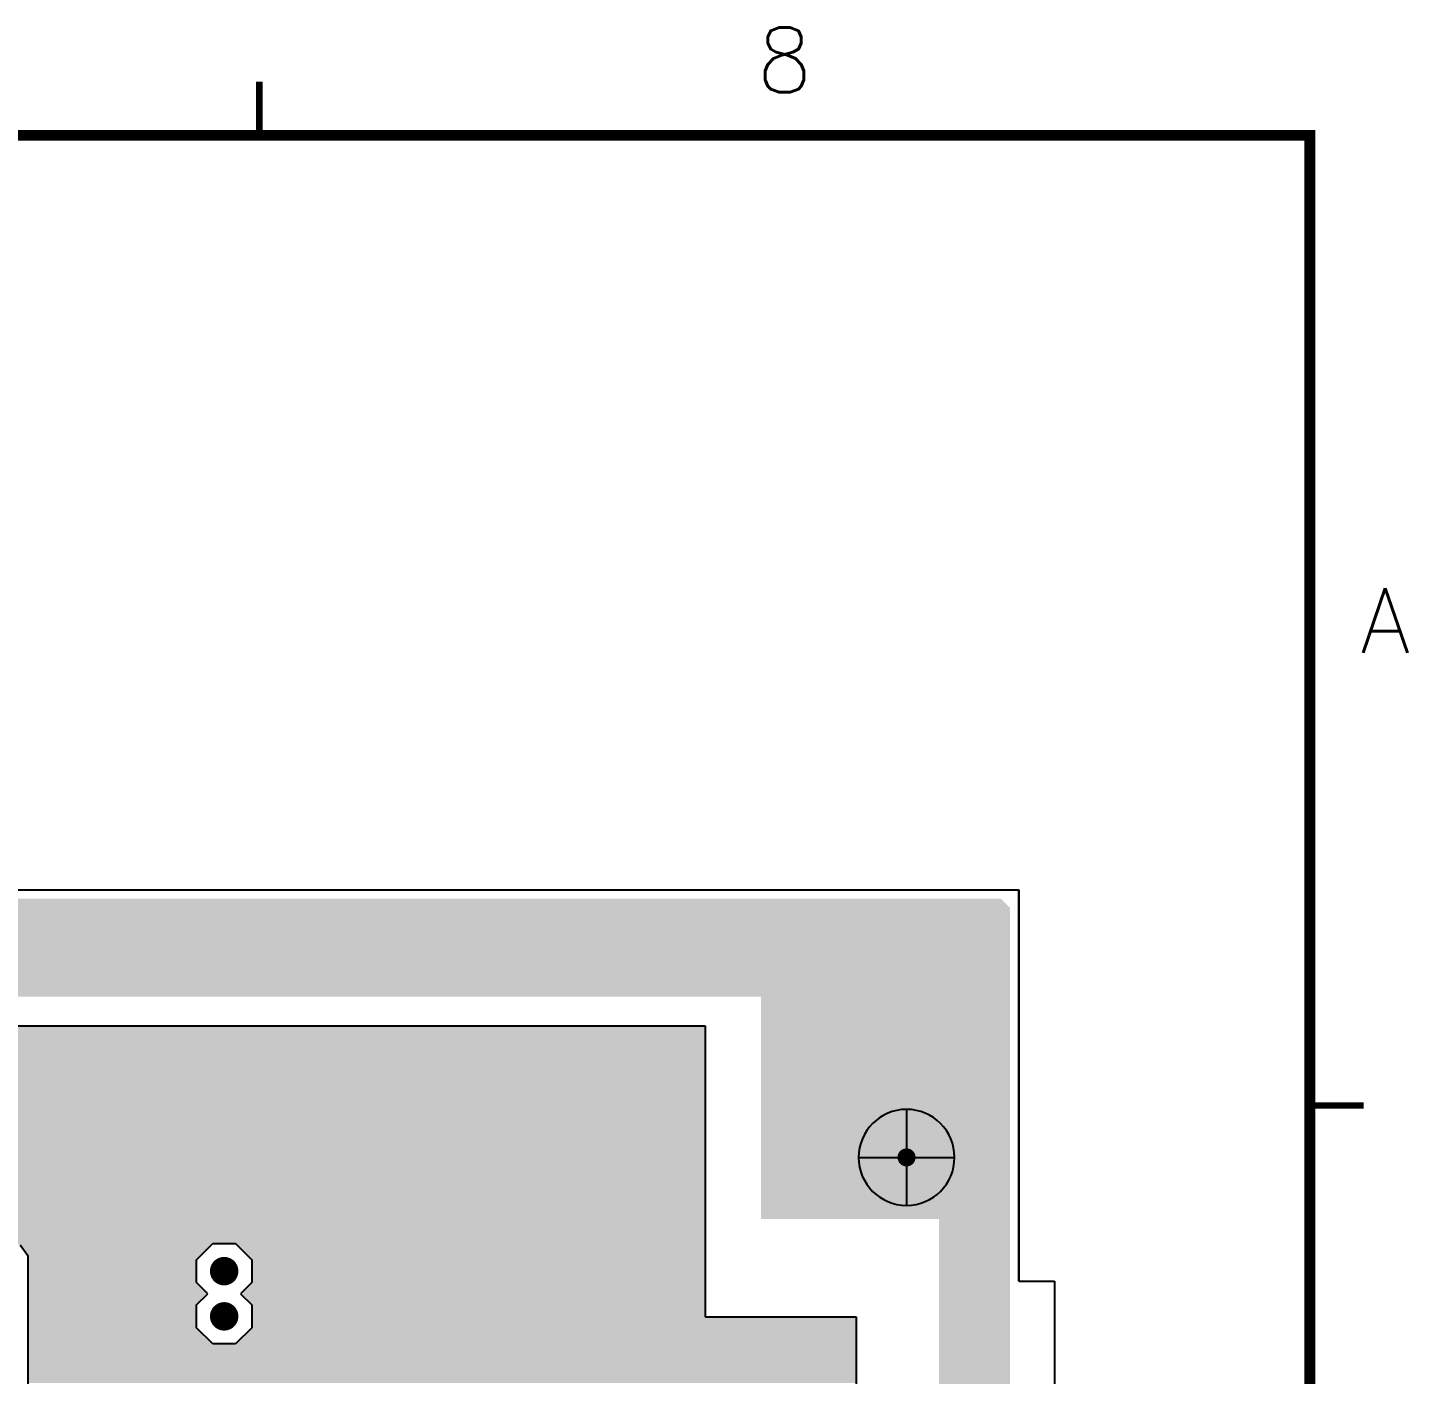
# Model space of a CAD drawing. Extents: x 295 to 953, y 10 to 290.
# Drawn here: x 822.5 to 886.5, y 227.5 to 290 of the extents above; entities that cross this region are included whole.
import ezdxf
from ezdxf.enums import TextEntityAlignment as Align

# ---------------------------------------------------------------- set-up
doc = ezdxf.new("R2010")
doc.units = 0
doc.header["$LTSCALE"] = 5
doc.header["$MEASUREMENT"] = 0
doc.layers.get('0').update_dxf_attribs({"linetype": 'CONTINUOUS', "lineweight": 25})
for name, color, linetype in [('L4-BOTTOM_GBR', 6, 'CONTINUOUS'), ('문자', 4, 'CONTINUOUS'), ('테두리', 3, 'CONTINUOUS')]:
    doc.layers.add(name, color=color, linetype=linetype)
doc.styles.get("Standard").update_dxf_attribs({"font": 'simplex.shx'})

# ---------------------------------------------------------------- blocks, each defined once
blk = doc.blocks.new('C')
at = {"layer": '테두리'}
blk.add_line((405, 285), (405, 15), dxfattribs=at)
for points, const_width in [([(356.25, 287.5), (356.25, 285)], 0.3), ([(15, 285), (15, 15), (405, 15), (405, 285), (15, 285)], 0.5), ([(407.5, 240), (405, 240)], 0.3)]:
    blk.add_lwpolyline(points, dxfattribs=dict(at, const_width=const_width))
at = {"layer": '문자'}
for s, p in [('8', (380.625, 288.5)), ('A', (408.5, 262.5))]:
    blk.add_text(s, height=3, dxfattribs=at).set_placement(p, align=Align.MIDDLE)

msp = doc.modelspace()

# ---------------------------------------------------------------- linework, layer by layer
at = {"color": 7}
for points, const_width in [([(863.473, 237.592, -1), (863.054, 237.592, -1)], 0.419), ([(831.927, 232.314, -1), (831.267, 232.314, -1)], 0.66), ([(831.927, 230.218, -1), (831.267, 230.218, -1)], 0.66)]:
    msp.add_lwpolyline(points, format="xyb", close=True, dxfattribs=dict(at, const_width=const_width))
at = {"layer": 'L4-BOTTOM_GBR', "color": 7}
for p, q in [((508.778, 250), (868.478, 250)), ((868.478, 231.85), (868.478, 250)), ((868.478, 250), (868.478, 231.85)), ((520.379, 243.689), (853.916, 243.689)), ((853.916, 243.689), (853.916, 230.192)), ((863.264, 239.819), (863.264, 235.364)), ((861.036, 237.592), (865.491, 237.592)), ((822.124, 233.54), (822.487, 233.041)), ((830.318, 232.843), (831.067, 233.592)), ((831.067, 233.592), (832.126, 233.592)), ((832.126, 233.592), (832.875, 232.843)), ((822.487, 233.041), (822.487, 194.077)), ((830.318, 231.784), (830.318, 232.843)), ((832.875, 232.843), (832.875, 231.784)), ((868.478, 231.85), (870.128, 231.85)), ((870.128, 231.85), (870.128, 103.15)), ((870.128, 231.85), (870.128, 103.15)), ((830.836, 231.266), (830.318, 231.784)), ((830.318, 230.748), (830.836, 231.266)), ((832.875, 231.784), (832.357, 231.266)), ((832.357, 231.266), (832.875, 230.748)), ((830.318, 229.688), (830.318, 230.748)), ((832.875, 230.748), (832.875, 229.688)), ((853.916, 230.192), (860.929, 230.192)), ((860.929, 230.192), (860.929, 100.914)), ((831.067, 228.939), (830.318, 229.688)), ((832.875, 229.688), (832.126, 228.939)), ((832.126, 228.939), (831.067, 228.939))]:
    msp.add_line(p, q, dxfattribs=at)
for radius, start, end in [(2.227, 0, 180), (2.228, 180, 0)]:
    msp.add_arc((863.264, 237.592), radius, start, end, dxfattribs=at)
for points in [[(868.065, 246.535), (868.065, 249.175), (505.89, 246.535), (508.53, 249.175)], [(868.065, 249.175), (867.653, 249.587), (508.53, 249.175), (508.943, 249.587)], [(867.653, 249.587), (867.653, 249.587), (508.943, 249.587), (867.653, 249.587)], [(868.065, 245.05), (868.065, 246.535), (505.89, 245.05), (505.89, 246.535)], [(868.065, 245.05), (868.065, 245.05), (856.515, 245.05), (505.89, 245.05)], [(868.065, 236.8), (868.065, 245.05), (856.515, 236.8), (856.515, 245.05)], [(853.916, 243.441), (853.916, 243.689), (520.131, 243.441), (520.379, 243.689)], [(853.916, 243.441), (853.916, 243.441), (774.545, 243.441), (773.485, 243.441)], [(853.916, 243.111), (853.916, 243.441), (774.875, 243.111), (774.545, 243.441)], [(853.916, 243.689), (853.916, 243.689), (849.913, 243.689), (853.916, 243.689)], [(853.916, 243.111), (853.916, 243.111), (799.09, 243.111), (774.875, 243.111)], [(853.916, 240.088), (853.916, 243.111), (802.113, 240.088), (799.09, 243.111)], [(853.916, 240.088), (853.916, 240.088), (802.58, 240.088), (802.113, 240.088)], [(853.916, 239.339), (853.916, 240.088), (803.329, 239.339), (802.58, 240.088)], [(853.916, 238.28), (853.916, 239.339), (803.329, 238.28), (803.329, 239.339)], [(853.916, 237.531), (853.916, 238.28), (802.58, 237.531), (803.329, 238.28)], [(853.916, 237.316), (853.916, 237.531), (795.455, 237.316), (795.241, 237.531)], [(853.916, 236.475), (853.916, 237.316), (795.455, 236.475), (795.455, 237.316)], [(853.916, 236.475), (853.916, 236.475), (799.466, 236.475), (797.929, 236.475)], [(853.916, 235.388), (853.916, 236.475), (800.554, 235.388), (799.466, 236.475)], [(868.065, 235.15), (868.065, 236.8), (856.515, 235.15), (856.515, 236.8)], [(853.916, 234.569), (853.916, 235.388), (800.554, 234.569), (800.554, 235.388)], [(868.065, 234.738), (868.065, 235.15), (856.515, 234.738), (856.515, 235.15)], [(853.916, 234.378), (853.916, 234.569), (821.286, 234.378), (820.7, 234.569)], [(853.916, 234.19), (853.916, 234.378), (821.423, 234.19), (821.286, 234.378)], [(868.065, 100.262), (868.065, 234.738), (864.765, 100.262), (864.765, 234.738)], [(853.916, 233.592), (853.916, 234.19), (822.02, 233.592), (821.423, 234.19)], [(831.039, 233.564), (831.067, 233.592), (822.048, 233.564), (822.02, 233.592)], [(831.014, 233.54), (831.039, 233.564), (822.124, 233.54), (822.048, 233.564)], [(830.516, 233.041), (831.014, 233.54), (822.487, 233.041), (822.124, 233.54)], [(853.916, 233.592), (853.916, 233.592), (832.126, 233.592), (831.067, 233.592)], [(853.916, 232.843), (853.916, 233.592), (832.875, 232.843), (832.126, 233.592)], [(830.318, 232.843), (830.516, 233.041), (822.487, 232.843), (822.487, 233.041)], [(830.318, 231.784), (830.318, 232.843), (822.487, 231.784), (822.487, 232.843)], [(853.916, 231.784), (853.916, 232.843), (832.875, 231.784), (832.875, 232.843)], [(830.836, 231.266), (830.318, 231.784), (822.487, 231.266), (822.487, 231.784)], [(830.318, 230.748), (830.836, 231.266), (822.487, 230.748), (822.487, 231.266)], [(853.916, 231.266), (853.916, 231.784), (832.357, 231.266), (832.875, 231.784)], [(853.916, 230.748), (853.916, 231.266), (832.875, 230.748), (832.357, 231.266)], [(830.318, 229.688), (830.318, 230.748), (822.487, 229.688), (822.487, 230.748)], [(853.916, 230.192), (853.916, 230.748), (832.875, 230.192), (832.875, 230.748)], [(860.929, 229.688), (860.929, 230.192), (832.875, 229.688), (832.875, 230.192)], [(860.929, 230.192), (860.929, 230.192), (854.104, 230.192), (860.929, 230.192)], [(831.067, 228.939), (830.318, 229.688), (822.487, 228.939), (822.487, 229.688)], [(860.929, 228.939), (860.929, 229.688), (832.126, 228.939), (832.875, 229.688)], [(860.929, 227.131), (860.929, 228.939), (822.487, 227.131), (822.487, 228.939)], [(860.929, 228.939), (860.929, 228.939), (831.067, 228.939), (832.126, 228.939)]]:
    msp.add_solid(points, dxfattribs=at)

# ---------------------------------------------------------------- block references
msp.add_blockref('C', (476.978, 0))

doc.saveas('drawing.dxf')
